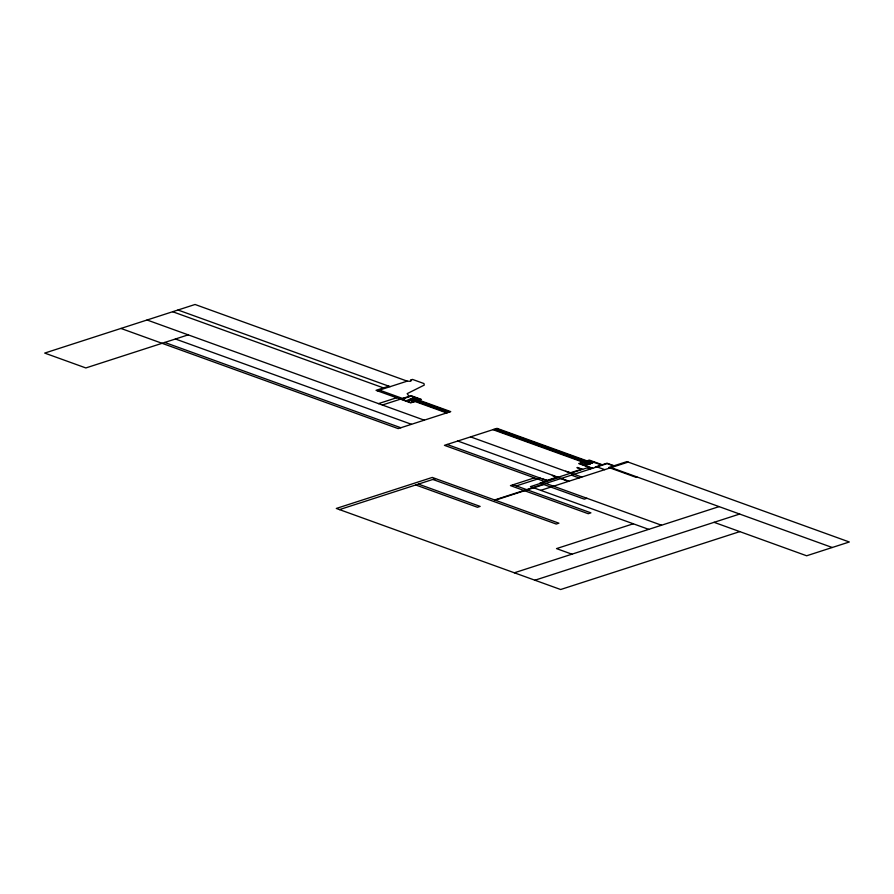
<?xml version="1.0" encoding="UTF-8"?>
<svg xmlns="http://www.w3.org/2000/svg" width="894" height="894" viewBox="0 0 894 894"><rect width="100%" height="100%" fill="white"/><g stroke="black" fill="none" stroke-linecap="round" stroke-linejoin="round"><path stroke-width="1.34" d="M188.209 334.859L85.846 367.948L44.7 353.085L195.06 304.485L407.195 381.146L410.502 381.313L411.531 380.408L410.558 380.051L412.514 379.414L423.991 383.56L424.248 385.102L407.172 393.639L409.072 396.377M388.845 386.186L376.05 390.32L410.759 402.87L415.028 401.495M377.335 390.79L407.195 381.146M378.486 403.619L396.612 397.763M382.341 405.016L411.139 395.707L421.42 399.417L419.074 400.188M403.25 398.69L401.652 399.216L410.648 402.468L413.319 401.607M404.311 398.355L411.251 396.109L420.247 399.361L419.487 399.607M406.021 400.791L410.502 399.126M415.621 397.685L411.989 398.199L412.626 398.433M406.658 401.026L412.425 399.819L411.788 399.584M416.258 397.919L413.911 398.903M415.945 401.082L417.822 400.478M415.978 401.183L418.113 400.49M339.508 509.602L435.479 478.592M534.444 477.854L510.452 485.61L588.23 513.715L590.9 512.854L513.111 484.749M582.966 462.176L578.697 463.55L592.197 468.434M583.916 461.863L586.051 461.181M587 460.868L589.358 460.108L602.221 464.746M584.195 461.874L586.073 461.27M582.542 462.746L579.871 463.606L592.733 468.255M588.71 460.756L601.684 464.925M516.33 485.911L540.322 478.156M583.86 465.048L588.341 463.383M593.46 461.952L589.828 462.466L590.465 462.69M542.256 478.849L547.284 480.301L556.884 477.206L552.38 475.574L552.917 475.407M565.712 471.272L570.741 472.725L581.402 469.272L576.909 467.651L577.446 467.473L582.586 469.339M584.497 465.282L590.264 464.087L589.627 463.852M594.097 462.187L591.75 463.159M558.694 477.497L530.444 486.627L648.72 529.36M494.628 499.958L607.127 463.606L613.552 465.93M495.265 500.193L543.787 484.514M540.725 490.348L610.043 467.942M628.169 462.086L611.105 467.596L832.236 547.497M636.819 476.893L635.757 477.228L608.758 467.473L626.884 461.617L849.3 541.987L806.645 555.777L714.082 522.319M586.945 498.282L584.285 499.143L539.931 483.118L586.844 467.953L590.062 469.115M633.287 523.795L556.515 548.603L571.937 554.179M514.363 572.786L719.1 506.619M534.925 580.217L739.673 514.05M739.796 531.617L560.639 589.515L336.3 508.451L432.271 477.43L558.906 523.191L556.236 524.052L432.819 479.452M614.089 465.752L607.015 463.204L595.281 466.992L595.929 467.227M177.995 310.006L390.13 386.655M420.135 399.841L417.565 398.914L411.385 400.903L413.956 401.831M588.073 460.522L590.643 461.449L584.464 463.45L581.893 462.522M416.492 399.249L450.721 411.62L398.165 428.606L120.947 328.444M589.582 461.796L497.008 428.349L444.441 445.335L544.725 481.564M172.665 311.727L383.515 387.918M415.542 399.562L449.771 411.933M496.047 428.662L588.621 462.109M413.408 400.255L447.637 412.626M493.913 429.343L586.486 462.79M596.991 466.88L604.713 469.663M412.458 400.557L446.687 412.927M492.963 429.656L585.536 463.103M403.675 398.121L404.96 398.579L403.887 398.925L379.469 390.097M147.074 319.996L424.281 420.169M470.568 436.887L581.782 477.072M571.4 475.15L579.111 477.932M175.414 338.994L411.486 424.304M457.773 441.021L568.986 481.207M560.739 478.592L568.45 481.385M164.753 342.447L400.825 427.745M447.112 444.474L547.396 480.704M545.809 483.419L661.515 525.225M418.426 484.101L480.134 506.406L477.463 507.267L415.755 484.973M413.162 398.266L409.966 399.294L411.251 399.763L414.447 398.724L413.162 398.266M591.001 462.522L587.805 463.561L589.09 464.02L592.286 462.991L591.001 462.522"/></g></svg>
